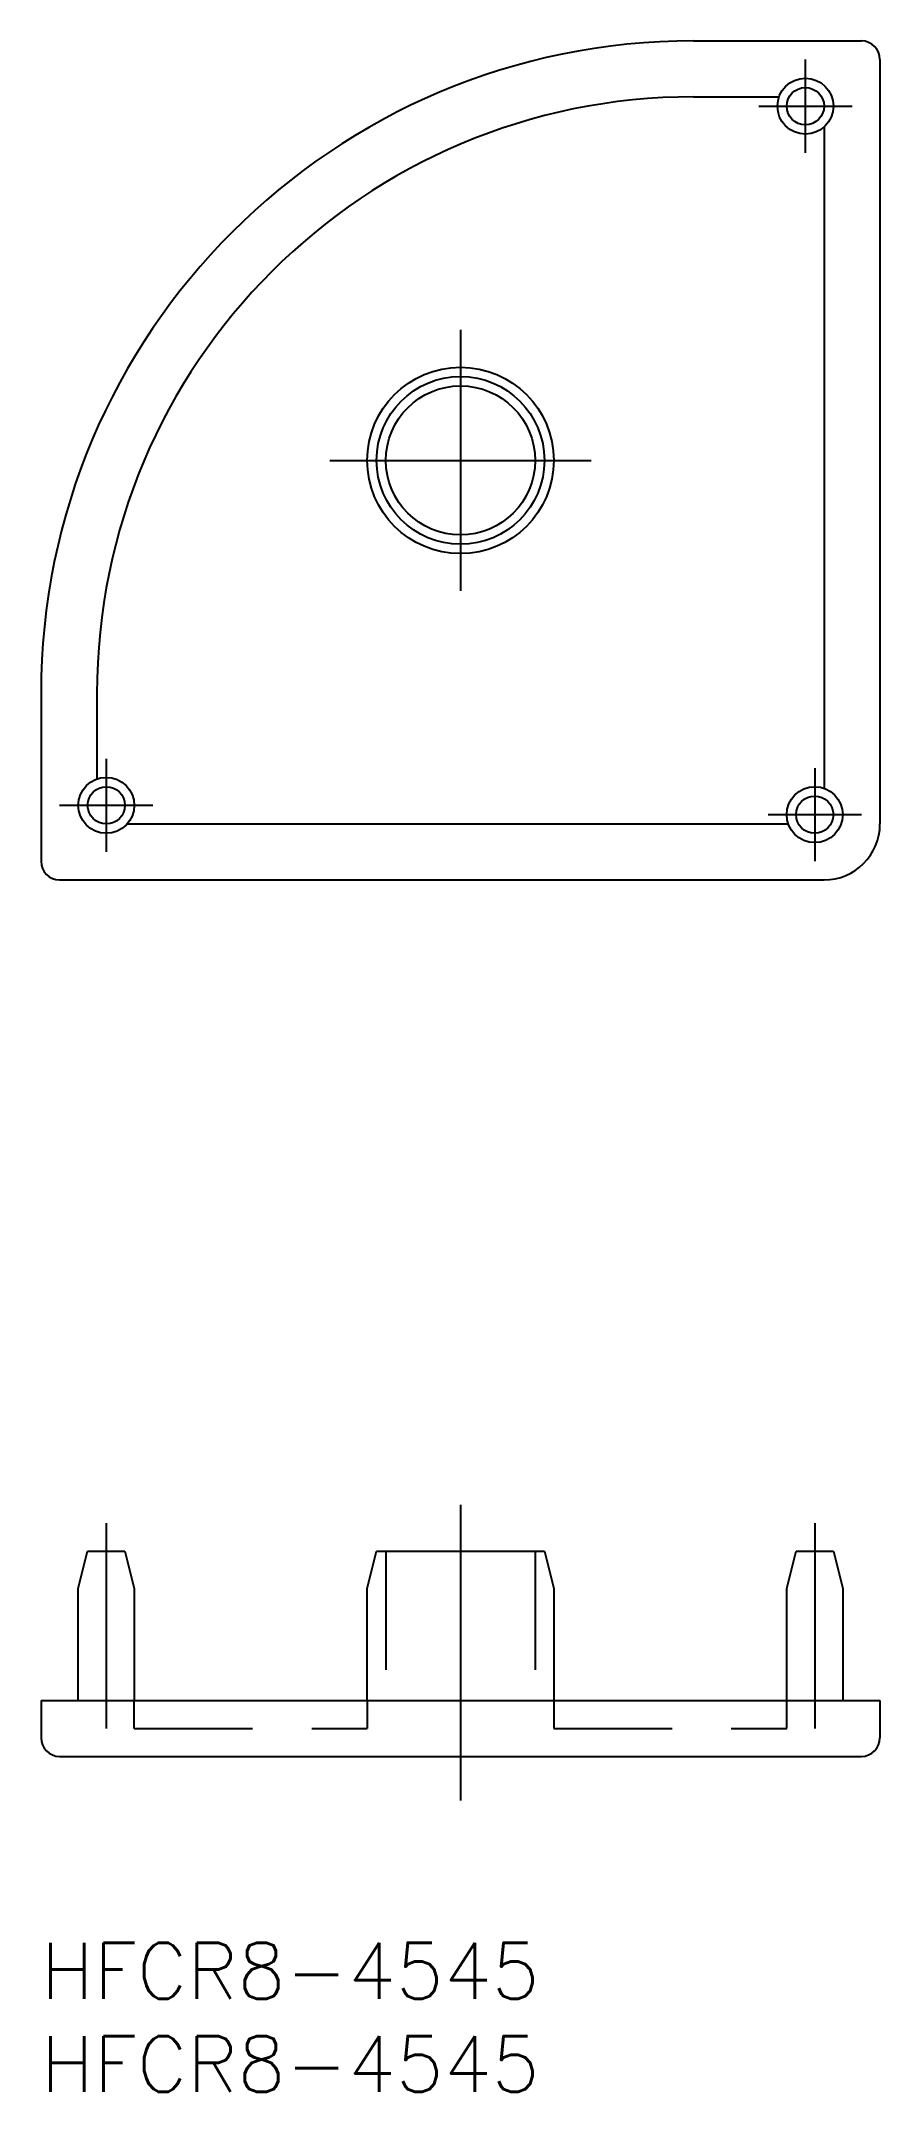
# Model space of a CAD drawing. Extents: x 0 to 45, y -8 to 102.
import ezdxf

# ---------------------------------------------------------------- set-up
doc = ezdxf.new("R2010")
doc.units = 0
doc.header["$LTSCALE"] = 0.5
doc.linetypes.add('CENTER', pattern=[50.8, 31.75, -6.35, 6.35, -6.35])
doc.linetypes.add('DASHED', pattern=[19.05, 12.7, -6.35])
for name, color, linetype in [('MSM_CENTER', 1, 'CENTER'), ('MSM_CONTINUOUS', 7, 'CONTINUOUS'), ('MSM_DASHED', 4, 'DASHED'), ('MSM_PART_NUMBER', 7, 'CONTINUOUS')]:
    doc.layers.add(name, color=color, linetype=linetype)
doc.styles.get("Standard").update_dxf_attribs({"font": 'txt.shx', "height": 3, "bigfont": 'bigfont.shx'})

# ---------------------------------------------------------------- blocks, each defined once
blk = doc.blocks.new('*U2')
at = {"layer": 'MSM_PART_NUMBER'}
blk.add_text('HFCR8-4545', height=3, dxfattribs=at).set_placement((0, -3))
blk = doc.blocks.new('*U3')
at = {"layer": 'MSM_PART_NUMBER'}
blk.add_text('HFCR8-4545', height=3, dxfattribs=at).set_placement((0, -8))

msp = doc.modelspace()

# ---------------------------------------------------------------- linework, layer by layer
at = {"layer": 'MSM_CENTER'}
for p, q in [((41, 96.01), (41, 101.01)), ((38.5, 98.51), (43.5, 98.51)), ((22.5, 86.51), (22.5, 72.51)), ((15.5, 79.51), (29.5, 79.51)), ((3.5, 63.51), (3.5, 58.51)), ((41.5, 63.01), (41.5, 58.01)), ((6, 61.01), (1, 61.01)), ((39, 60.51), (44, 60.51)), ((22.5, 23.5), (22.5, 7.5)), ((3.5, 22.5), (3.5, 11.5)), ((41.5, 22.5), (41.5, 11.5))]:
    msp.add_line(p, q, dxfattribs=at)
at = {"layer": 'MSM_CONTINUOUS'}
for p, q in [((35, 102.01), (44, 102.01)), ((45, 101.01), (45, 60.01)), ((35, 99.01), (39.59, 99.01)), ((42, 97.39), (42, 61.92)), ((0, 67.01), (0, 58.01)), ((3, 67.01), (3, 62.42)), ((4.62, 60.01), (40.09, 60.01)), ((1, 57.01), (42, 57.01)), ((2, 19), (2.5, 21)), ((2.5, 21), (4.5, 21)), ((4.5, 21), (5, 19)), ((17.5, 19), (18, 21)), ((18, 21), (27, 21)), ((27, 21), (27.5, 19)), ((40, 19), (40.5, 21)), ((40.5, 21), (42.5, 21)), ((42.5, 21), (43, 19)), ((2, 13), (2, 19)), ((5, 19), (5, 13)), ((17.5, 13), (17.5, 19)), ((27.5, 19), (27.5, 13)), ((40, 13), (40, 19)), ((43, 19), (43, 13)), ((0, 13), (45, 13)), ((0, 13), (0, 11)), ((45, 13), (45, 11)), ((1, 10), (44, 10))]:
    msp.add_line(p, q, dxfattribs=at)
for centre, radius in [((41, 98.51), 1.5), ((41, 98.51), 1), ((22.5, 79.51), 5), ((22.5, 79.51), 4.5), ((22.5, 79.51), 4), ((3.5, 61.01), 1.5), ((3.5, 61.01), 1), ((41.5, 60.51), 1.5), ((41.5, 60.51), 1)]:
    msp.add_circle(centre, radius, dxfattribs=at)
for centre, radius, start, end in [((35, 67.01), 35, 90, 180), ((44, 101.01), 1, 0, 90), ((35, 67.01), 32, 90, 180), ((42, 60.01), 3, 270, 0), ((1, 58.01), 1, 180, 270), ((1, 11), 1, 180, 270), ((44, 11), 1, 270, 0)]:
    msp.add_arc(centre, radius, start, end, dxfattribs=at)
at = {"layer": 'MSM_DASHED'}
for p, q in [((18.5, 21), (18.5, 13)), ((26.5, 21), (26.5, 13)), ((5, 11.5), (5, 13)), ((17.5, 13), (17.5, 11.5)), ((27.5, 13), (27.5, 11.5)), ((40, 11.5), (40, 13)), ((5, 11.5), (17.5, 11.5)), ((27.5, 11.5), (40, 11.5))]:
    msp.add_line(p, q, dxfattribs=at)

# ---------------------------------------------------------------- block references
at = {"layer": 'MSM_CONTINUOUS'}
for name in ['*U2', '*U3']:
    msp.add_blockref(name, (0, 0), dxfattribs=at)

doc.saveas('drawing.dxf')
